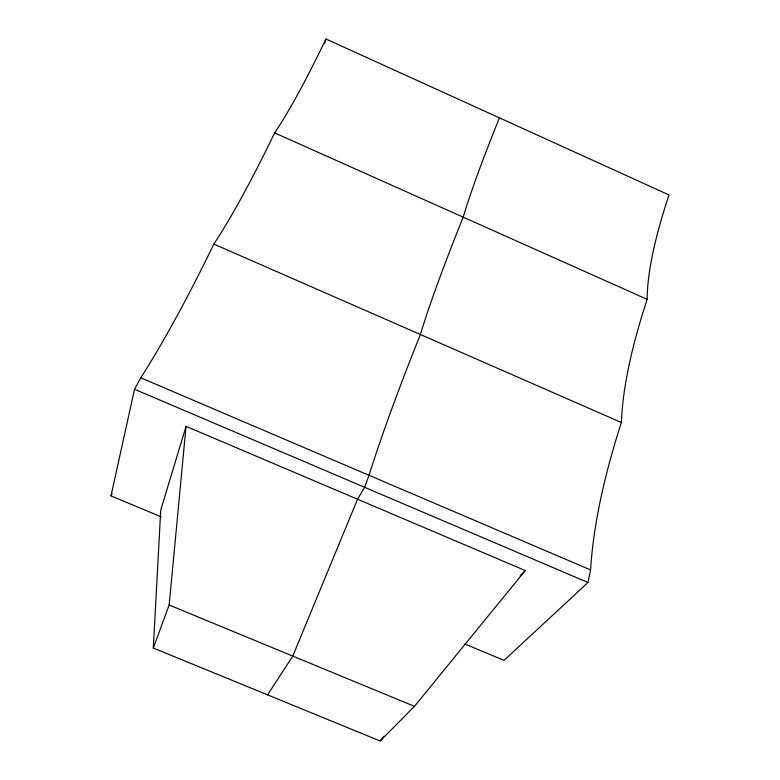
<?xml version="1.0" encoding="UTF-8"?>
<svg xmlns="http://www.w3.org/2000/svg" width="780" height="780" viewBox="0 0 780 780"><rect width="100%" height="100%" fill="white"/><g stroke="black" fill="none" stroke-linecap="round" stroke-linejoin="round"><path stroke-width="1.17" d="M153.309 648.034L160.739 510.13L186.049 426.328L525.252 570.541L414.443 706.349L380.152 741L153.309 648.034L169.153 605.026L186.049 426.328M464.88 643.997L504.026 660.377L587.974 582.484L590.596 569.926A406.087 142.214 -62.5 0 1 621.416 422.516A370.432 108.166 -61 0 1 647.176 299.364A343.366 84.484 -60.5 0 1 669.006 194.941L325.952 39A354.101 38.532 -69.1 0 1 274.628 132.893A383.243 49.735 -68.9 0 1 213.866 244.082A422.253 66.066 -68.2 0 1 140.77 377.822L134.521 389.249L110.994 495.865L161.216 516.886M324.451 43.631L325.952 39M110.994 495.865L112.125 493.701M267.569 694.863L292.783 656.097L357.542 499.239L364.63 487.305L369.018 475.303A413.527 42.286 -65.5 0 1 420.391 334.503A375.882 32.038 -65 0 1 463.203 217.162A347.695 24.931 -64.9 0 1 499.434 117.858M380.152 741L383.897 736.252M520.231 575.825L525.252 570.541M169.153 605.026L414.443 706.349M140.77 377.822L590.596 569.926M134.521 389.249L587.974 582.484M213.866 244.082L621.416 422.516M274.628 132.893L647.176 299.364"/></g></svg>
